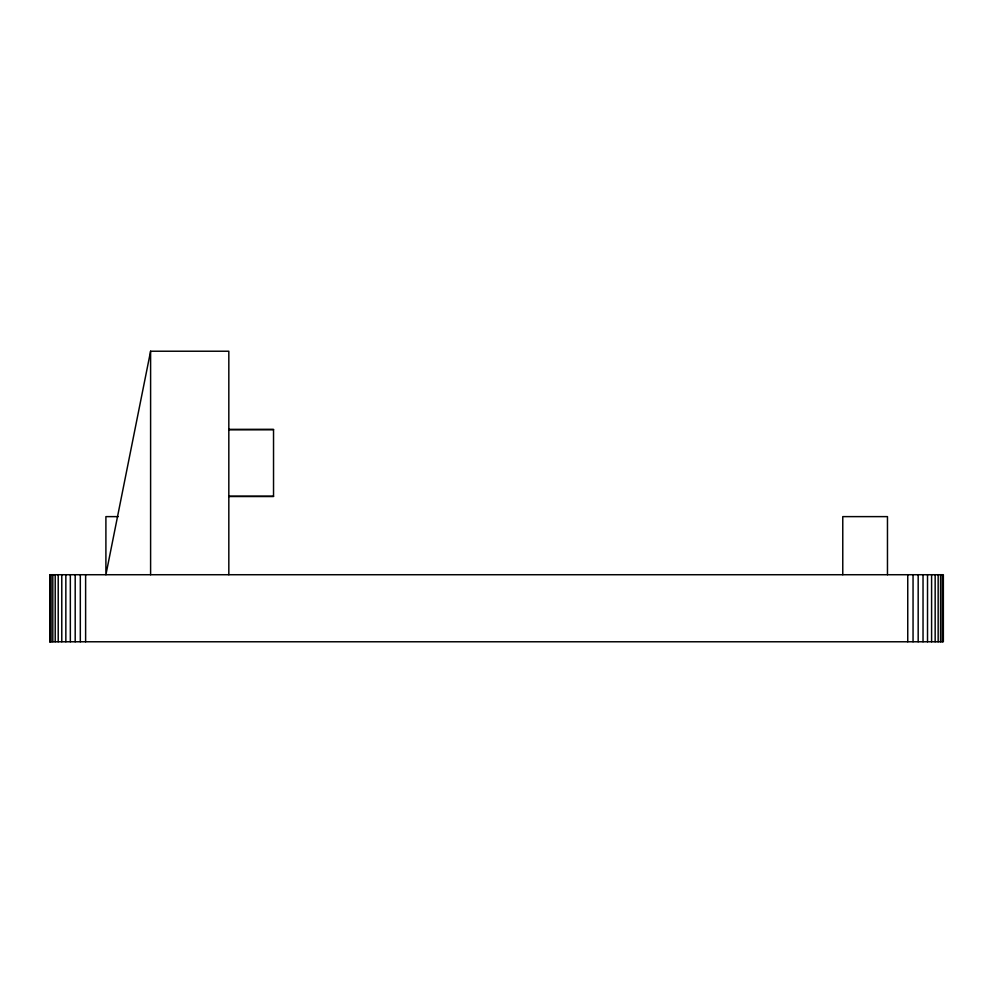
<?xml version="1.0" encoding="UTF-8"?>
<svg xmlns="http://www.w3.org/2000/svg" width="993" height="993" viewBox="0 0 993 993"><rect width="100%" height="100%" fill="white"/><g stroke="black" fill="none" stroke-linecap="round" stroke-linejoin="round"><path stroke-width="1.49" d="M50.022 574.724L50.022 641.776L50.022 574.724L943.35 574.724L943.35 641.776L49.65 641.776M228.824 574.724L228.824 351.224L150.601 351.224L105.903 574.724L105.903 516.621L118.229 516.621M228.837 429.497L273.534 429.497L273.534 496.45L228.824 496.388L273.534 496.339M228.824 429.609L273.534 429.559M942.295 574.724L942.295 641.776M940.557 574.724L940.557 641.776M938.162 574.724L938.162 641.776M935.158 574.724L935.158 641.776M931.595 574.724L931.595 641.776M927.524 574.724L927.524 641.776M923.031 574.724L923.031 641.776M918.177 574.724L918.177 641.776M913.051 574.724L913.051 641.776M907.751 574.724L907.751 641.776M887.469 574.724L887.469 516.621L842.772 516.621L842.772 574.724M150.601 351.224L150.601 574.724M85.621 574.724L85.621 641.776M80.321 574.724L80.321 641.776M75.195 574.724L75.195 641.776M70.342 574.724L70.342 641.776M65.848 574.724L65.848 641.776M61.777 574.724L61.777 641.776M58.215 574.724L58.215 641.776M55.211 574.724L55.211 641.776M52.815 574.724L52.815 641.776M51.077 574.724L51.077 641.776"/></g></svg>
